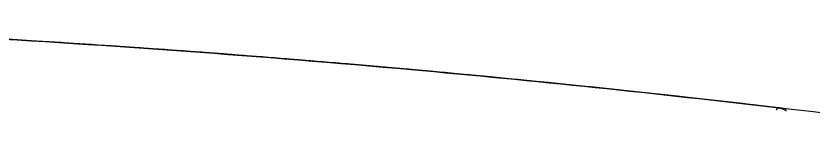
# Model space of a CAD drawing. Extents: x 8663 to 11443, y -20992 to -18942.
# Drawn here: x 9667 to 9727.1, y -19531 to -19521.5 of the extents above; entities that cross this region are included whole.
import ezdxf

# ---------------------------------------------------------------- set-up
doc = ezdxf.new("R2010")
doc.units = 0
doc.layers.add('1', color=7, linetype='CONTINUOUS')

msp = doc.modelspace()

# ---------------------------------------------------------------- linework, layer by layer
at = {"layer": '1', "color": 7, "linetype": 'CONTINUOUS'}
for points, degree, knots in [([(9724.562, -19528.439), (9695.281, -19524.971), (9665.846, -19523.235), (9636.419, -19521.499), (9606.94, -19521.499)], 2, [0, 0, 0, 0.5, 0.5, 1, 1, 1]), ([(9606.94, -19521.499), (9612.514, -19521.499), (9623.663, -19521.592), (9642.309, -19522.06), (9666.711, -19523.151), (9694.788, -19525.203), (9715.327, -19527.345), (9724.562, -19528.439)], 3, [0, 0, 0, 0, 0.141836, 0.283719, 0.474594, 0.763359, 1, 1, 1, 1]), ([(9744.603, -19531.018), (9743.955, -19530.928), (9728.07, -19528.736), (9697.1, -19525.22), (9659.226, -19522.668), (9629.234, -19521.664), (9614.371, -19521.499), (9606.94, -19521.499)], 3, [0, 0, 0, 0, 0.014201, 0.348361, 0.677026, 0.838513, 1, 1, 1, 1]), ([(9724.351, -19528.594), (9724.366, -19528.57), (9724.38, -19528.549), (9724.451, -19528.463), (9724.506, -19528.434), (9724.562, -19528.439)], 3, [0, 0, 0, 0, 0.2104, 0.2104, 1, 1, 1, 1]), ([(9724.562, -19528.439), (9724.56, -19528.439), (9724.556, -19528.438), (9724.55, -19528.438), (9724.545, -19528.438), (9724.539, -19528.438), (9724.533, -19528.439), (9724.527, -19528.44), (9724.522, -19528.441), (9724.516, -19528.442), (9724.51, -19528.443), (9724.505, -19528.445), (9724.499, -19528.447), (9724.493, -19528.45), (9724.487, -19528.452), (9724.482, -19528.455), (9724.476, -19528.458), (9724.47, -19528.462), (9724.465, -19528.465), (9724.459, -19528.469), (9724.453, -19528.474), (9724.448, -19528.478), (9724.442, -19528.483), (9724.436, -19528.488), (9724.43, -19528.493), (9724.425, -19528.498), (9724.419, -19528.504), (9724.413, -19528.51), (9724.408, -19528.517), (9724.402, -19528.523), (9724.396, -19528.53), (9724.391, -19528.537), (9724.385, -19528.544), (9724.379, -19528.552), (9724.373, -19528.56), (9724.368, -19528.568), (9724.362, -19528.576), (9724.356, -19528.585), (9724.353, -19528.591), (9724.351, -19528.594)], 3, [0, 0, 0, 0, 0.027049, 0.054099, 0.081149, 0.108199, 0.135249, 0.1623, 0.18935, 0.216401, 0.243452, 0.270503, 0.297555, 0.324606, 0.351658, 0.378709, 0.405761, 0.432813, 0.459865, 0.486917, 0.51397, 0.541022, 0.568074, 0.595127, 0.62218, 0.649232, 0.676285, 0.703338, 0.730391, 0.757444, 0.784497, 0.81155, 0.838603, 0.865656, 0.892709, 0.919762, 0.946815, 0.973868, 1, 1, 1, 1]), ([(9725.086, -19528.633), (9725.034, -19528.598), (9724.78, -19528.465), (9724.562, -19528.439)], 2, [0, 0, 0, 0.225295, 1, 1, 1]), ([(9724.562, -19528.439), (9724.567, -19528.44), (9724.578, -19528.441), (9724.595, -19528.443), (9724.612, -19528.446), (9724.629, -19528.449), (9724.646, -19528.452), (9724.662, -19528.455), (9724.679, -19528.459), (9724.696, -19528.463), (9724.712, -19528.467), (9724.729, -19528.471), (9724.745, -19528.475), (9724.761, -19528.48), (9724.778, -19528.485), (9724.794, -19528.49), (9724.81, -19528.496), (9724.826, -19528.501), (9724.842, -19528.507), (9724.858, -19528.513), (9724.873, -19528.519), (9724.889, -19528.526), (9724.904, -19528.532), (9724.92, -19528.539), (9724.935, -19528.546), (9724.95, -19528.554), (9724.965, -19528.561), (9724.98, -19528.569), (9724.994, -19528.577), (9725.009, -19528.585), (9725.023, -19528.593), (9725.038, -19528.601), (9725.052, -19528.61), (9725.065, -19528.619), (9725.079, -19528.628), (9725.093, -19528.637), (9725.102, -19528.643), (9725.107, -19528.647), (9725.108, -19528.647)], 3, [0, 0, 0, 0, 0.028735, 0.057495, 0.086277, 0.115077, 0.143891, 0.172715, 0.201546, 0.23038, 0.259214, 0.288042, 0.316862, 0.34567, 0.374462, 0.403234, 0.431982, 0.460703, 0.489393, 0.518048, 0.546664, 0.575238, 0.603766, 0.632244, 0.660669, 0.689037, 0.717344, 0.745588, 0.773763, 0.801867, 0.829897, 0.857849, 0.88572, 0.913506, 0.941204, 0.968811, 0.996324, 1, 1, 1, 1])]:
    msp.add_open_spline(points, degree=degree, knots=knots, dxfattribs=at)

doc.saveas('drawing.dxf')
